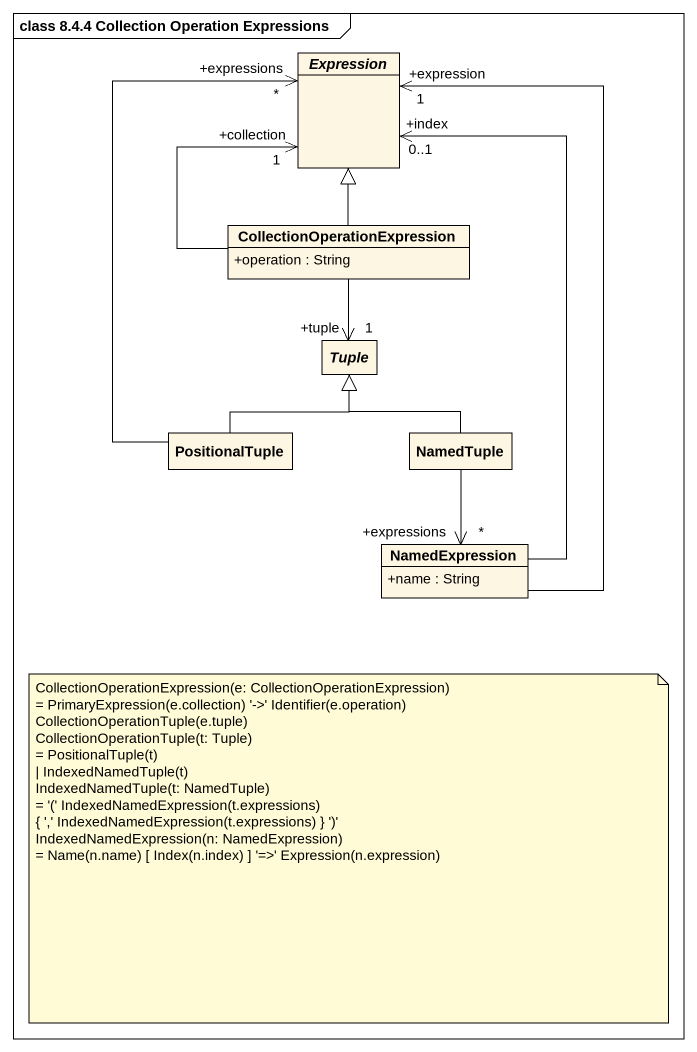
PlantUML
@startuml
mainframe class 8.4.4 Collection Operation Expressions
hide circle
hide empty members
skinparam classAttributeIconSize 0
abstract class Expression
class "CollectionOperationExpression" as CollectionOperationExpressio {
  +operation : String
}
abstract class Tuple
class PositionalTuple
class NamedTuple
class NamedExpression {
  +name : String
}
CollectionOperationExpressio -up-|> Expression
CollectionOperationExpressio -up-> "+collection\n1" Expression
CollectionOperationExpressio --> "+tuple\n1" Tuple
PositionalTuple -up-> "+expressions\n*" Expression
PositionalTuple -up-|> Tuple
NamedTuple -up-|> Tuple
NamedTuple --> "+expressions\n*" NamedExpression
NamedExpression -up-> "+expression\n1" Expression
NamedExpression -up-> "+index\n0..1" Expression
note as N1
  CollectionOperationExpression(e: CollectionOperationExpression)
  ~= PrimaryExpression(e.collection) '->' Identifier(e.operation)
  CollectionOperationTuple(e.tuple)
  CollectionOperationTuple(t: Tuple)
  ~= PositionalTuple(t)
  ~| IndexedNamedTuple(t)
  IndexedNamedTuple(t: NamedTuple)
  ~= '(' IndexedNamedExpression(t.expressions)
  { ',' IndexedNamedExpression(t.expressions) } ')'
  IndexedNamedExpression(n: NamedExpression)
  ~= Name(n.name) [ Index(n.index) ] '=>' Expression(n.expression)
end note
@enduml
